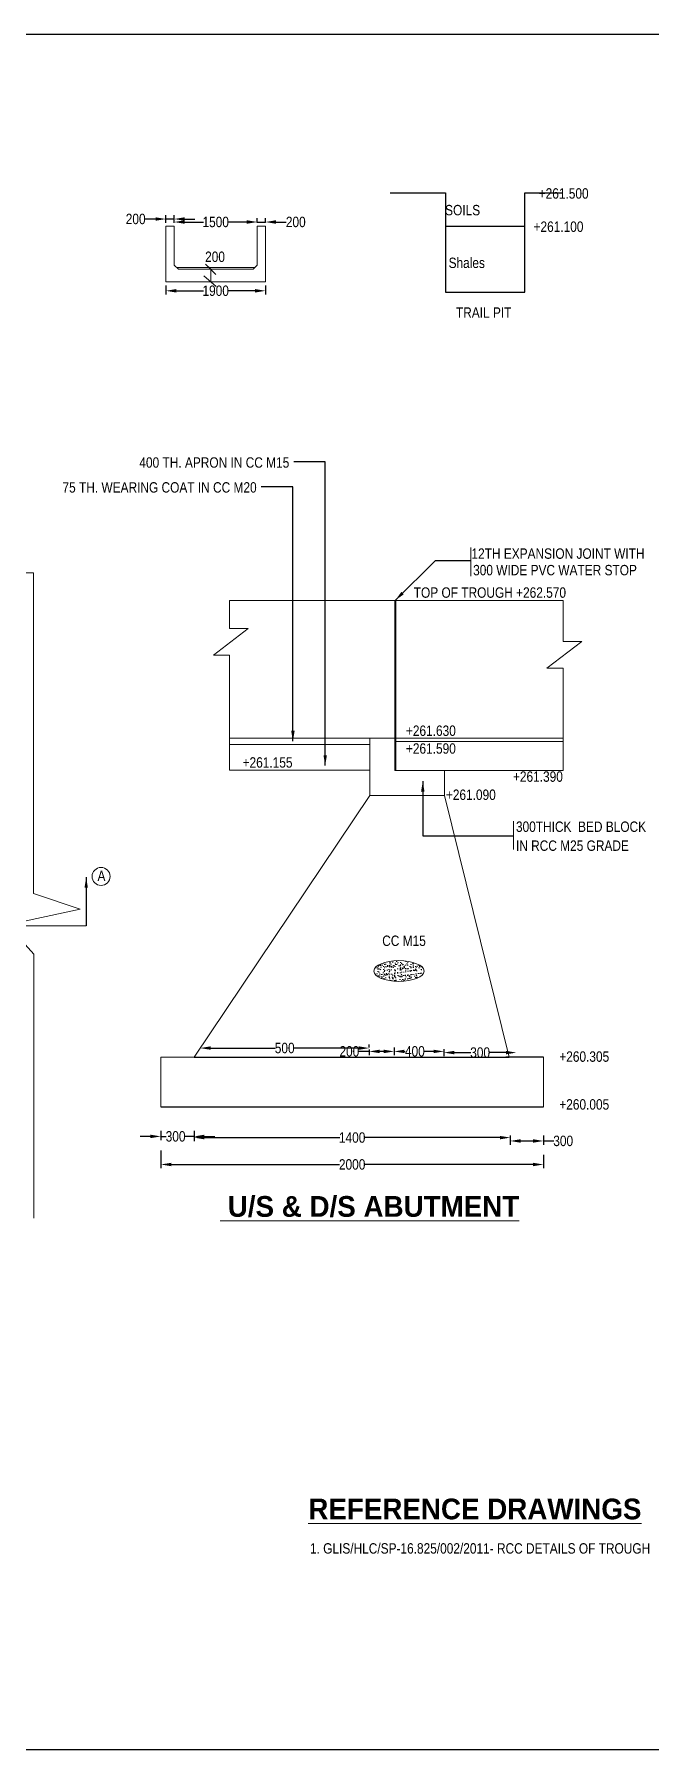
# Model space of a CAD drawing. Header units: millimetres. Extents: x -605187 to -537928, y -324262 to -282911.
# Drawn here: x -575545 to -560698, y -324262 to -282911 of the extents above; entities that cross this region are included whole.
import ezdxf
from ezdxf.enums import TextEntityAlignment as Align

# ---------------------------------------------------------------- set-up
doc = ezdxf.new("R2010")
doc.units = ezdxf.units.MM
doc.header["$LTSCALE"] = 1000
doc.layers.add('canal', color=3, linetype='Continuous')
doc.layers.add('MAIN', color=2, linetype='Continuous')
doc.styles.add('ARIAL NARROW', font='ARIALN.TTF')
doc.styles.add('arn', font='ARIALN.TTF')
doc.styles.add('CITYBLUEPR', font='cityb___.ttf')
doc.dimstyles.new('ISO-25', dxfattribs={"dimtxt": 2.5, "dimasz": 2.5, "dimexe": 1.25, "dimexo": 0.625, "dimtad": 1, "dimdec": 0, "dimtxsty": 'Standard', "dimblk": 'OBLIQUE', "dimcen": 2.5, "dimdle": 1.25, "dimclrd": 6, "dimadec": 0, "dimazin": 0, "dimtfac": 1, "dimtdec": 0, "dimtmove": 0, "dimatfit": 3, "dimfxl": 1, "dimarcsym": 0})

# ---------------------------------------------------------------- blocks, each defined once
blk = doc.blocks.new('*D152')
at = {"layer": 'Defpoints', "color": 0, "transparency": 16777216}
for p in [(-572497, -309256), (-571697, -309256), (-571697, -309479)]:
    blk.add_point(p, dxfattribs=at)
at = {"layer": 'MAIN', "color": 7, "lineweight": -2, "transparency": 16777216}
for p, q in [((-572747, -309479), (-572997, -309479)), ((-572497, -309479), (-572369, -309479)), ((-571697, -309479), (-571915, -309479)), ((-571447, -309479), (-571197, -309479))]:
    blk.add_line(p, q, dxfattribs=at)
at = {"layer": 'MAIN', "color": 0, "lineweight": -2, "transparency": 16777216}
for p, q in [((-572497, -309346), (-572497, -309569)), ((-571697, -309346), (-571697, -309569))]:
    blk.add_line(p, q, dxfattribs=at)
at = {"layer": 'MAIN', "color": 7, "transparency": 16777216}
for points in [[(-572747, -309437), (-572747, -309520), (-572497, -309479)], [(-571447, -309437), (-571447, -309520), (-571697, -309479)]]:
    blk.add_solid(points, dxfattribs=at)
at = {"layer": 'MAIN', "color": 0, "lineweight": 9, "transparency": 16777216, "insert": (-572142, -309479), "char_height": 250, "attachment_point": 5, "style": 'ARIAL NARROW'}
blk.add_mtext('300', dxfattribs=at)
blk = doc.blocks.new('*D153')
at = {"layer": 'Defpoints', "color": 0, "transparency": 16777216}
for p in [(-564081, -309365), (-563281, -309365), (-563281, -309588)]:
    blk.add_point(p, dxfattribs=at)
at = {"layer": 'MAIN', "color": 0, "lineweight": -2, "transparency": 16777216}
for p, q in [((-564081, -309455), (-564081, -309678)), ((-563281, -309455), (-563281, -309678))]:
    blk.add_line(p, q, dxfattribs=at)
at = {"layer": 'MAIN', "color": 7, "lineweight": -2, "transparency": 16777216}
for p, q in [((-563831, -309588), (-563531, -309588)), ((-563281, -309588), (-563031, -309588))]:
    blk.add_line(p, q, dxfattribs=at)
at = {"layer": 'MAIN', "color": 7, "transparency": 16777216}
for points in [[(-563831, -309546), (-563831, -309630), (-564081, -309588)], [(-563531, -309546), (-563531, -309630), (-563281, -309588)]]:
    blk.add_solid(points, dxfattribs=at)
at = {"layer": 'MAIN', "color": 0, "lineweight": 9, "transparency": 16777216, "insert": (-562805, -309588), "char_height": 250, "attachment_point": 5, "style": 'ARIAL NARROW'}
blk.add_mtext('300', dxfattribs=at)
blk = doc.blocks.new('*D154')
at = {"layer": 'Defpoints', "color": 0, "transparency": 16777216}
for p in [(-571697, -309308), (-564081, -309365), (-564081, -309507)]:
    blk.add_point(p, dxfattribs=at)
at = {"layer": 'MAIN', "color": 0, "lineweight": -2, "transparency": 16777216}
for p, q in [((-571697, -309398), (-571697, -309597)), ((-564081, -309455), (-564081, -309597))]:
    blk.add_line(p, q, dxfattribs=at)
at = {"layer": 'MAIN', "color": 7, "lineweight": -2, "transparency": 16777216}
for p, q in [((-571447, -309507), (-568186, -309507)), ((-564331, -309507), (-567592, -309507))]:
    blk.add_line(p, q, dxfattribs=at)
at = {"layer": 'MAIN', "color": 7, "transparency": 16777216}
for points in [[(-571447, -309466), (-571447, -309549), (-571697, -309507)], [(-564331, -309466), (-564331, -309549), (-564081, -309507)]]:
    blk.add_solid(points, dxfattribs=at)
at = {"layer": 'MAIN', "color": 0, "lineweight": 9, "transparency": 16777216, "insert": (-567889, -309507), "char_height": 250, "attachment_point": 5, "style": 'ARIAL NARROW'}
blk.add_mtext('1400', dxfattribs=at)
blk = doc.blocks.new('*D155')
at = {"layer": 'Defpoints', "color": 0, "transparency": 16777216}
for p in [(-567478, -307292), (-567478, -307429), (-566878, -307244)]:
    blk.add_point(p, dxfattribs=at)
at = {"layer": 'MAIN', "color": 7, "lineweight": -2, "transparency": 16777216}
for p, q in [((-567478, -307429), (-567728, -307429)), ((-567128, -307429), (-567228, -307429))]:
    blk.add_line(p, q, dxfattribs=at)
at = {"layer": 'MAIN', "color": 0, "lineweight": -2, "transparency": 16777216}
for p, q in [((-567478, -307382), (-567478, -307519)), ((-566878, -307334), (-566878, -307519))]:
    blk.add_line(p, q, dxfattribs=at)
at = {"layer": 'MAIN', "color": 7, "transparency": 16777216}
for points in [[(-567228, -307388), (-567228, -307471), (-567478, -307429)], [(-567128, -307388), (-567128, -307471), (-566878, -307429)]]:
    blk.add_solid(points, dxfattribs=at)
at = {"layer": 'MAIN', "color": 0, "lineweight": 9, "transparency": 16777216, "insert": (-567956, -307429), "char_height": 250, "attachment_point": 5, "style": 'ARIAL NARROW'}
blk.add_mtext('200', dxfattribs=at)
blk = doc.blocks.new('*D156')
at = {"layer": 'Defpoints', "color": 0, "transparency": 16777216}
for p in [(-566878, -307244), (-565678, -307288), (-565678, -307429)]:
    blk.add_point(p, dxfattribs=at)
at = {"layer": 'MAIN', "color": 0, "lineweight": -2, "transparency": 16777216}
for p, q in [((-566878, -307334), (-566878, -307519)), ((-565678, -307378), (-565678, -307519))]:
    blk.add_line(p, q, dxfattribs=at)
at = {"layer": 'MAIN', "color": 7, "lineweight": -2, "transparency": 16777216}
for p, q in [((-566628, -307429), (-566608, -307429)), ((-565928, -307429), (-566147, -307429))]:
    blk.add_line(p, q, dxfattribs=at)
at = {"layer": 'MAIN', "color": 7, "transparency": 16777216}
for points in [[(-566628, -307388), (-566628, -307471), (-566878, -307429)], [(-565928, -307388), (-565928, -307471), (-565678, -307429)]]:
    blk.add_solid(points, dxfattribs=at)
at = {"layer": 'MAIN', "color": 0, "lineweight": 9, "transparency": 16777216, "insert": (-566378, -307429), "char_height": 250, "attachment_point": 5, "style": 'ARIAL NARROW'}
blk.add_mtext('400', dxfattribs=at)
blk = doc.blocks.new('*D157')
at = {"layer": 'Defpoints', "color": 0, "transparency": 16777216}
for p in [(-565678, -307429), (-563934, -307458), (-563934, -307458)]:
    blk.add_point(p, dxfattribs=at)
at = {"layer": 'MAIN', "color": 0, "lineweight": -2, "transparency": 16777216}
blk.add_line((-565678, -307519), (-565678, -307548), dxfattribs=at)
at = {"layer": 'MAIN', "color": 7, "lineweight": -2, "transparency": 16777216}
for p, q in [((-565428, -307458), (-565033, -307458)), ((-564184, -307458), (-564579, -307458))]:
    blk.add_line(p, q, dxfattribs=at)
at = {"layer": 'MAIN', "color": 7, "transparency": 16777216}
for points in [[(-565428, -307416), (-565428, -307500), (-565678, -307458)], [(-564184, -307416), (-564184, -307500), (-563934, -307458)]]:
    blk.add_solid(points, dxfattribs=at)
at = {"layer": 'MAIN', "color": 0, "lineweight": 9, "transparency": 16777216, "insert": (-564806, -307458), "char_height": 250, "attachment_point": 5, "style": 'ARIAL NARROW'}
blk.add_mtext('300', dxfattribs=at)
blk = doc.blocks.new('*D158')
at = {"layer": 'Defpoints', "color": 0, "transparency": 16777216}
for p in [(-571550, -307349), (-567478, -307349), (-567478, -307429)]:
    blk.add_point(p, dxfattribs=at)
at = {"layer": 'MAIN', "color": 7, "lineweight": -2, "transparency": 16777216}
for p, q in [((-571300, -307349), (-569740, -307349)), ((-567728, -307349), (-569287, -307349))]:
    blk.add_line(p, q, dxfattribs=at)
at = {"layer": 'MAIN', "color": 0, "lineweight": -2, "transparency": 16777216}
blk.add_line((-567478, -307339), (-567478, -307259), dxfattribs=at)
at = {"layer": 'MAIN', "color": 7, "transparency": 16777216}
for points in [[(-571300, -307307), (-571300, -307390), (-571550, -307349)], [(-567728, -307307), (-567728, -307390), (-567478, -307349)]]:
    blk.add_solid(points, dxfattribs=at)
at = {"layer": 'MAIN', "color": 0, "lineweight": 9, "transparency": 16777216, "insert": (-569514, -307349), "char_height": 250, "attachment_point": 5, "style": 'ARIAL NARROW'}
blk.add_mtext('500', dxfattribs=at)
blk = doc.blocks.new('*D159')
at = {"layer": 'Defpoints', "color": 0, "transparency": 16777216}
for p in [(-572497, -309727), (-563281, -309836), (-563281, -310155)]:
    blk.add_point(p, dxfattribs=at)
at = {"layer": 'MAIN', "color": 0, "lineweight": -2, "transparency": 16777216}
for p, q in [((-572497, -309817), (-572497, -310245)), ((-563281, -309926), (-563281, -310245))]:
    blk.add_line(p, q, dxfattribs=at)
at = {"layer": 'MAIN', "color": 7, "lineweight": -2, "transparency": 16777216}
for p, q in [((-572247, -310155), (-568197, -310155)), ((-563531, -310155), (-567581, -310155))]:
    blk.add_line(p, q, dxfattribs=at)
at = {"layer": 'MAIN', "color": 7, "transparency": 16777216}
for points in [[(-572247, -310114), (-572247, -310197), (-572497, -310155)], [(-563531, -310114), (-563531, -310197), (-563281, -310155)]]:
    blk.add_solid(points, dxfattribs=at)
at = {"layer": 'MAIN', "color": 0, "lineweight": 9, "transparency": 16777216, "insert": (-567889, -310155), "char_height": 250, "attachment_point": 5, "style": 'ARIAL NARROW'}
blk.add_mtext('2000', dxfattribs=at)
blk = doc.blocks.new('*D162')
at = {"layer": 'Defpoints', "color": 0, "transparency": 16777216}
for p in [(-572176, -287364), (-572376, -287546), (-572176, -287546)]:
    blk.add_point(p, dxfattribs=at)
at = {"layer": 'MAIN', "color": 7, "lineweight": -2, "transparency": 16777216}
for p, q in [((-572626, -287364), (-572876, -287364)), ((-572176, -287364), (-572376, -287364)), ((-571926, -287364), (-571676, -287364))]:
    blk.add_line(p, q, dxfattribs=at)
at = {"layer": 'MAIN', "color": 0, "lineweight": -2, "transparency": 16777216}
for p, q in [((-572376, -287456), (-572376, -287274)), ((-572176, -287456), (-572176, -287274))]:
    blk.add_line(p, q, dxfattribs=at)
at = {"layer": 'MAIN', "color": 7, "transparency": 16777216}
for points in [[(-572626, -287323), (-572626, -287406), (-572376, -287364)], [(-571926, -287323), (-571926, -287406), (-572176, -287364)]]:
    blk.add_solid(points, dxfattribs=at)
at = {"layer": 'MAIN', "color": 0, "lineweight": 9, "transparency": 16777216, "insert": (-573104, -287364), "char_height": 250, "attachment_point": 5, "style": 'ARIAL NARROW'}
blk.add_mtext('200', dxfattribs=at)
blk = doc.blocks.new('*D163')
at = {"layer": 'Defpoints', "color": 0, "transparency": 16777216}
for p in [(-570176, -287535), (-569976, -287436), (-569976, -287535)]:
    blk.add_point(p, dxfattribs=at)
at = {"layer": 'MAIN', "color": 0, "lineweight": -2, "transparency": 16777216}
for p, q in [((-570176, -287445), (-570176, -287346)), ((-569976, -287445), (-569976, -287346))]:
    blk.add_line(p, q, dxfattribs=at)
at = {"layer": 'MAIN', "color": 7, "lineweight": -2, "transparency": 16777216}
for p, q in [((-570426, -287436), (-570676, -287436)), ((-570176, -287436), (-569976, -287436)), ((-569726, -287436), (-569476, -287436))]:
    blk.add_line(p, q, dxfattribs=at)
at = {"layer": 'MAIN', "color": 7, "transparency": 16777216}
for points in [[(-570426, -287394), (-570426, -287478), (-570176, -287436)], [(-569726, -287394), (-569726, -287478), (-569976, -287436)]]:
    blk.add_solid(points, dxfattribs=at)
at = {"layer": 'MAIN', "color": 0, "lineweight": 9, "transparency": 16777216, "insert": (-569247, -287436), "char_height": 250, "attachment_point": 5, "style": 'ARIAL NARROW'}
blk.add_mtext('200', dxfattribs=at)
blk = doc.blocks.new('*D164')
at = {"layer": 'Defpoints', "color": 0, "transparency": 16777216}
for p in [(-572176, -287535), (-570176, -287436), (-570176, -287436)]:
    blk.add_point(p, dxfattribs=at)
at = {"layer": 'MAIN', "color": 0, "lineweight": -2, "transparency": 16777216}
blk.add_line((-572176, -287445), (-572176, -287346), dxfattribs=at)
at = {"layer": 'MAIN', "color": 7, "lineweight": -2, "transparency": 16777216}
for p, q in [((-571926, -287436), (-571472, -287436)), ((-570426, -287436), (-570879, -287436))]:
    blk.add_line(p, q, dxfattribs=at)
at = {"layer": 'MAIN', "color": 7, "transparency": 16777216}
for points in [[(-571926, -287394), (-571926, -287478), (-572176, -287436)], [(-570426, -287394), (-570426, -287478), (-570176, -287436)]]:
    blk.add_solid(points, dxfattribs=at)
at = {"layer": 'MAIN', "color": 0, "lineweight": 9, "transparency": 16777216, "insert": (-571176, -287436), "char_height": 250, "attachment_point": 5, "style": 'ARIAL NARROW'}
blk.add_mtext('1500', dxfattribs=at)
blk = doc.blocks.new('*D165')
at = {"layer": 'Defpoints', "color": 0, "transparency": 16777216}
for p in [(-572376, -288875), (-569976, -288875), (-569976, -289094)]:
    blk.add_point(p, dxfattribs=at)
at = {"layer": 'MAIN', "color": 0, "lineweight": -2, "transparency": 16777216}
for p, q in [((-572376, -288965), (-572376, -289184)), ((-569976, -288965), (-569976, -289184))]:
    blk.add_line(p, q, dxfattribs=at)
at = {"layer": 'MAIN', "color": 7, "lineweight": -2, "transparency": 16777216}
for p, q in [((-572126, -289094), (-571472, -289094)), ((-570226, -289094), (-570879, -289094))]:
    blk.add_line(p, q, dxfattribs=at)
at = {"layer": 'MAIN', "color": 7, "transparency": 16777216}
for points in [[(-572126, -289053), (-572126, -289136), (-572376, -289094)], [(-570226, -289053), (-570226, -289136), (-569976, -289094)]]:
    blk.add_solid(points, dxfattribs=at)
at = {"layer": 'MAIN', "color": 0, "lineweight": 9, "transparency": 16777216, "insert": (-571176, -289094), "char_height": 250, "attachment_point": 5, "style": 'ARIAL NARROW'}
blk.add_mtext('1900', dxfattribs=at)

msp = doc.modelspace()

# ---------------------------------------------------------------- hatches: boundary and pattern name
at = {"layer": 'MAIN', "lineweight": 9}
h = msp.add_hatch(dxfattribs=at)
h.set_pattern_fill('AR-CONC', color=0, scale=25, style=0)
h.set_pattern_definition([(50, (-595103.89, -394523.85), (179.31505, -15.68803), [18.75, -206.25]), (355, (-595103.89, -394523.85), (-34.68783, 188.04803), [15, -165]), (100.4514, (-595088.94, -394525.16), (144.62735, 172.3599), [15.93505, -175.28553]), (46.1842, (-595103.89, -394473.85), (266.81026, -41.37975), [28.125, -309.375]), (96.6356, (-595081.65, -394477.3), (233.6657, 243.5295), [23.9026, -262.92825]), (351.1842, (-595103.9, -394473.85), (233.6655, 243.52965), [22.5, -247.5]), (21, (-595078.89, -394486.35), (149.22676, -100.65472), [18.75, -206.25]), (326, (-595078.89, -394486.35), (60.82883, 181.2875), [15, -165]), (71.4514, (-595066.45, -394494.74), (210.05566, 80.63262), [15.93505, -175.28553]), (37.5, (-595103.89, -394523.85), (3.039964, 83.223463), [0, -163, 0, -167.5, 0, -165.625]), (7.5, (-595103.89, -394523.85), (65.767384, 98.60293), [0, -95.5, 0, -159.25, 0, -63.125]), (327.5, (-595159.64, -394523.85), (133.45561, -5.63872), [0, -62.5, 0, -195, 0, -258.75]), (317.5, (-595184.64, -394523.85), (145.79654, 25.02625), [0, -81.25, 0, -129.5, 0, -183.75])])
edge = h.paths.add_edge_path()
edge.add_ellipse((-566762, -305491.5), major_axis=(-604.2, 0), ratio=0.4138029, start_angle=24.44395, end_angle=155.55605)
edge.add_line((-566212, -305595), (-566212, -305388.1))
edge.add_ellipse((-566762, -305491.5), major_axis=(-604.2, 0), ratio=0.4138029, start_angle=204.44395, end_angle=335.55605)
edge.add_line((-567312, -305388.1), (-567312, -305595))

# ---------------------------------------------------------------- linework, layer by layer
at = {"layer": 'canal', "color": 0}
for p, q in [((-566973.6, -286735), (-565641.1, -286735)), ((-565641.1, -286735), (-565641.1, -289125.1)), ((-563730.7, -289125.1), (-563730.7, -286735)), ((-563730.7, -286735), (-562815.6, -286735)), ((-565641.1, -287537.1), (-563730.7, -287537.1)), ((-565641.1, -289125.1), (-563730.7, -289125.1))]:
    msp.add_line(p, q, dxfattribs=at)
msp.add_lwpolyline([(-604918.8, -282911.3), (-543311.3, -282911.3), (-543311.3, -324262), (-604918.8, -324262)], close=True, dxfattribs=at)
at = {"layer": 'MAIN', "color": 0, "lineweight": 9}
for p, q in [((-572375.6, -288875), (-572375.6, -287535)), ((-572375.6, -287535), (-572175.6, -287535)), ((-572175.6, -288475), (-572175.6, -287535)), ((-570175.6, -288475), (-570175.6, -287535)), ((-570175.6, -287535), (-569975.6, -287535)), ((-569975.6, -288875), (-569975.6, -287535)), ((-572075.6, -288575), (-572175.6, -288475)), ((-572115.6, -288535), (-570235.6, -288535)), ((-572075.6, -288575), (-570275.6, -288575)), ((-571296.4, -288575), (-571421.4, -288450)), ((-571421.4, -288450), (-571171.4, -288700)), ((-571296.4, -288875), (-571296.4, -288575)), ((-570275.6, -288575), (-570175.6, -288475)), ((-572375.6, -288875), (-572175.6, -288875)), ((-569975.6, -288875), (-572175.6, -288875)), ((-571296.4, -288875), (-571462.4, -288730.3)), ((-571462.4, -288730.3), (-571166.9, -288988)), ((-571296.4, -288865), (-571296.4, -288875)), ((-571166.9, -288988), (-571296.4, -288875)), ((-565032.4, -295973.4), (-565032.4, -295285.5)), ((-566862.1, -296557.7), (-570844.1, -296557.7)), ((-570844.1, -297235.4), (-570844.1, -296557.7)), ((-566862.1, -299879.7), (-566862.1, -296557.7)), ((-566838.1, -300659.7), (-566838.1, -296557.7)), ((-566838.1, -296557.7), (-562809.5, -296557.7)), ((-562809.5, -297549.4), (-562809.5, -296557.7)), ((-570390.9, -297235.4), (-571230.9, -297875.4)), ((-570844.1, -297235.4), (-570390.9, -297235.4)), ((-562356.3, -297549.4), (-563196.3, -298189.4)), ((-562809.5, -297549.4), (-562356.3, -297549.4)), ((-571230.9, -297875.4), (-570844.1, -297875.4)), ((-570844.1, -299219.1), (-570844.1, -297875.4)), ((-570844.1, -300651.2), (-570844.1, -297875.4)), ((-563196.3, -298189.4), (-562809.5, -298189.4)), ((-562809.5, -299533.1), (-562809.5, -298189.4)), ((-562809.5, -300659.7), (-562809.5, -298189.4)), ((-570844.1, -299879.7), (-562809.5, -299879.7)), ((-570844.1, -300029.7), (-567462.1, -300029.7)), ((-567462.1, -301259.7), (-567462.1, -299879.7)), ((-566862.1, -300659.7), (-566862.1, -299879.7)), ((-566838.1, -299959.7), (-562809.5, -299959.7)), ((-566862.1, -300659.7), (-562809.5, -300659.7)), ((-565662.1, -301259.7), (-565662.1, -300659.7)), ((-571697, -307568.2), (-567462.1, -301259.7)), ((-567462.1, -301259.7), (-565662.1, -301259.7)), ((-564108.3, -307568.2), (-565662.1, -301259.7)), ((-564000.5, -302565.5), (-564000.5, -301877.6)), ((-600818.2, -304403.1), (-574295.4, -304403.1)), ((-571697, -307568.2), (-572497, -307568.2)), ((-572497, -307568.2), (-572497, -308768.2)), ((-563281.4, -307568.2), (-563281.4, -308768.2))]:
    msp.add_line(p, q, dxfattribs=at)
at = {"layer": 'MAIN', "color": 0}
for p, q in [((-567462.1, -300658.3), (-570844.1, -300651.2)), ((-566838.1, -300659.7), (-566862.1, -300659.6)), ((-571697, -307568.2), (-564108.3, -307568.2)), ((-563281.4, -307568.2), (-564184.2, -307568.2)), ((-572497, -308768.2), (-563281.4, -308768.2))]:
    msp.add_line(p, q, dxfattribs=at)
at = {"layer": 'MAIN', "color": 0, "lineweight": 9}
msp.add_lwpolyline([(-599751, -295891), (-589135.5, -295891), (-588850.3, -296354.8), (-588579.4, -295639.8), (-588436.3, -295890), (-575562.5, -295890), (-575562.5, -303624.8), (-574444.7, -304000.9), (-576191.9, -304376), (-575556.6, -305083), (-575556.6, -311447.4)], dxfattribs=at)
msp.add_circle((-573936.9, -303211.8), 216.4, dxfattribs=at)
msp.add_ellipse((-566762, -305491.5), major_axis=(-604.2, 0), ratio=0.4138029, dxfattribs=at)

# ---------------------------------------------------------------- texts
for s, height, style, p in [('+261.500', 250, 'ARIAL NARROW', (-563395.2, -286872.6)), ('SOILS', 250, 'ARIAL NARROW', (-565649.3, -287274.4)), ('+261.100', 250, 'ARIAL NARROW', (-563519.5, -287673.4)), ('200', 250, 'ARIAL NARROW', (-571431.3, -288398.9)), ('Shales', 250, 'ARIAL NARROW', (-565565.9, -288544.9)), ('TRAIL PIT', 250, 'ARIAL NARROW', (-565388.5, -289743.9)), ('12TH EXPANSION JOINT WITH', 250, 'ARIAL NARROW', (-565014.9, -295554.2)), ('300 WIDE PVC WATER STOP', 250, 'ARIAL NARROW', (-564974.9, -295952.5)), ('TOP OF TROUGH +262.570', 250, 'ARIAL NARROW', (-566405.4, -296493.3)), ('+261.630', 250, 'ARIAL NARROW', (-566593.8, -299823.6)), ('+261.590', 250, 'ARIAL NARROW', (-566593.8, -300252.5)), ('+261.155', 250, 'ARIAL NARROW', (-570527.8, -300588.8)), ('+261.390', 250, 'ARIAL NARROW', (-564015.2, -300929.5)), ('+261.090', 250, 'ARIAL NARROW', (-565631.1, -301367)), ('300THICK  BED BLOCK ', 250, 'ARIAL NARROW', (-563942.8, -302137.3)), ('IN RCC M25 GRADE', 250, 'ARIAL NARROW', (-563942.8, -302594.3)), ('A', 250, 'ARIAL NARROW', (-574023.2, -303322.3)), ('+260.305', 250, 'ARIAL NARROW', (-562899.3, -307678.8)), ('+260.005', 250, 'ARIAL NARROW', (-562899.3, -308831.6)), ('%%UREFERENCE DRAWINGS', 500, 'CITYBLUEPR', (-568944.6, -318709)), ('1. GLIS/HLC/SP-16.825/002/2011- RCC DETAILS OF TROUGH', 250, 'ARIAL NARROW', (-568905.5, -319534.7))]:
    msp.add_text(s, height=height, dxfattribs=dict(at, style=style)).set_placement(p)
at = {"layer": 'MAIN', "color": 0, "lineweight": 9, "style": 'CITYBLUEPR'}
msp.add_text('%%U U/S & D/S ABUTMENT', height=500, dxfattribs=at).set_placement((-567467.5, -311416.1), align=Align.CENTER)
at = {"layer": 'MAIN', "color": 0, "lineweight": 9, "char_height": 250, "attachment_point": 4}
for s, insert, style in [('400 TH. APRON IN CC M15', (-573014.9, -293235.1), 'ARIAL NARROW'), ('75 TH. WEARING COAT IN CC M20', (-574867, -293835), 'ARIAL NARROW'), ('CC M15 ', (-567164.5, -304763.5), 'arn')]:
    msp.add_mtext(s, dxfattribs=dict(at, insert=insert, style=style))

# ---------------------------------------------------------------- dimensions: what is measured, and where the dimension line sits
at = {"layer": 'MAIN', "color": 0, "lineweight": 9}
dim = msp.add_linear_dim(base=(-572175.6, -287364.4), p1=(-572375.6, -287545.6), p2=(-572175.6, -287545.6), dimstyle='ISO-25', override={"dimtxt": 250, "dimasz": 250, "dimexe": 90, "dimexo": 90, "dimtad": 0, "dimtxsty": 'ARIAL NARROW', "dimdle": 90, "dimclrd": 7}, dxfattribs=at)
dim.commit()
dim.dimension.update_dxf_attribs({"geometry": '*D162', "text_midpoint": (-573104.1, -287364.4), "dimtype": 160})
for base, p1, p2, text, picture, middle in [((-570175.6, -287436.1), (-572175.6, -287535), (-570175.6, -287436.1), '1500', '*D164', (-571175.6, -287436.1)), ((-569975.6, -289094.3), (-572375.6, -288875), (-569975.6, -288875), '1900', '*D165', (-571175.6, -289094.3)), ((-567477.6, -307348.8), (-571549.7, -307348.8), (-567477.6, -307429.5), '500', '*D158', (-569513.7, -307348.8)), ((-567477.6, -307429.5), (-566877.6, -307244.3), (-567477.6, -307291.6), '200', '*D155', (-567956.1, -307429.5)), ((-563934.2, -307458), (-565677.6, -307429.5), (-563934.2, -307458), '300', '*D157', (-564805.9, -307458)), ((-564081.4, -309507.3), (-571697, -309307.7), (-564081.4, -309364.9), '1400', '*D154', (-567889.2, -309507.3)), ((-563281.4, -309588), (-564081.4, -309364.9), (-563281.4, -309364.9), '300', '*D153', (-562804.7, -309588)), ((-563281.4, -310155.5), (-572497, -309726.6), (-563281.4, -309835.8), '2000', '*D159', (-567889.2, -310155.5))]:
    dim = msp.add_linear_dim(base=base, p1=p1, p2=p2, text=text, dimstyle='ISO-25', override={"dimtxt": 250, "dimasz": 250, "dimexe": 90, "dimexo": 90, "dimtad": 0, "dimtxsty": 'ARIAL NARROW', "dimdle": 90, "dimclrd": 7}, dxfattribs=at)
    dim.commit()
    dim.dimension.update_dxf_attribs({"geometry": picture, "text_midpoint": middle})
dim = msp.add_linear_dim(base=(-569975.6, -287436.1), p1=(-570175.6, -287535), p2=(-569975.6, -287535), dimstyle='ISO-25', override={"dimtxt": 250, "dimasz": 250, "dimexe": 90, "dimexo": 90, "dimtad": 0, "dimtxsty": 'ARIAL NARROW', "dimdle": 90, "dimclrd": 7}, dxfattribs=at)
dim.commit()
dim.dimension.update_dxf_attribs({"geometry": '*D163', "text_midpoint": (-569247.2, -287436.1)})
for base, p1, p2, text, picture, middle in [((-565677.6, -307429.5), (-566877.6, -307244.3), (-565677.6, -307287.8), '400', '*D156', (-566377.6, -307429.5)), ((-571697, -309478.7), (-572497, -309255.7), (-571697, -309255.7), '300', '*D152', (-572142, -309478.7))]:
    dim = msp.add_linear_dim(base=base, p1=p1, p2=p2, text=text, dimstyle='ISO-25', override={"dimtxt": 250, "dimasz": 250, "dimexe": 90, "dimexo": 90, "dimtad": 0, "dimtxsty": 'ARIAL NARROW', "dimdle": 90, "dimclrd": 7}, dxfattribs=at)
    dim.commit()
    dim.dimension.update_dxf_attribs({"geometry": picture, "text_midpoint": middle, "dimtype": 160})

# ---------------------------------------------------------------- leaders
for points in [[(-568538.7, -300539.3), (-568538.7, -293217.8), (-569297.1, -293217.8)], [(-569315.7, -299950.4), (-569315.7, -293817.7), (-570077, -293817.7)], [(-566850.6, -296555.8), (-565881.2, -295592.9), (-565032.4, -295592.9)], [(-566187.8, -300917.3), (-566187.8, -302231.5), (-564001.9, -302231.5)], [(-574295.4, -303232.7), (-574295.4, -304403.1)]]:
    msp.add_leader(points, dimstyle='ISO-25', override={"dimtxt": 250, "dimasz": 250, "dimexe": 90, "dimexo": 90, "dimtad": 0, "dimtxsty": 'ARIAL NARROW', "dimdle": 90, "dimclrd": 7}, dxfattribs=at)

doc.saveas('drawing.dxf')
